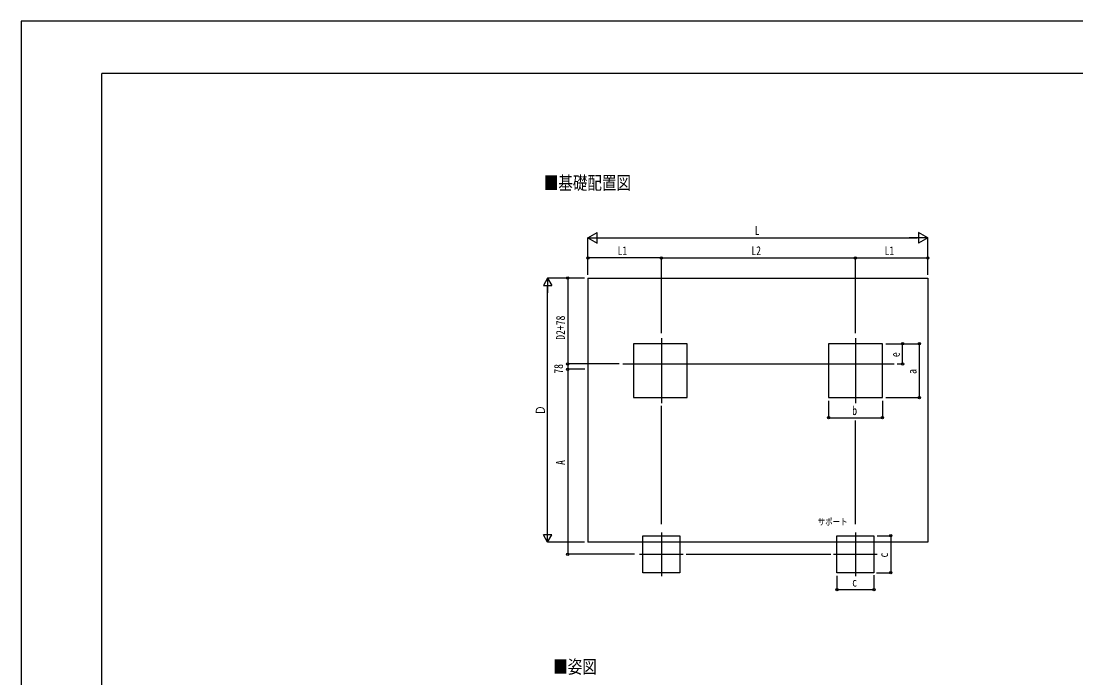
# Model space of a CAD drawing. Units: millimetres, scale not verified. Extents: x -16820 to 16820, y -11880 to 11880.
# Drawn here: x -16820 to -1141, y 2120 to 11880 of the extents above; entities that cross this region are included whole.
import ezdxf
from ezdxf.enums import TextEntityAlignment as Align

# ---------------------------------------------------------------- set-up
doc = ezdxf.new("R2010")
doc.units = ezdxf.units.MM
doc.header["$LTSCALE"] = 40
for name, color, linetype in [('0-2_USER1', 3, 'Continuous'), ('0-3_YKK_12', 2, 'Continuous'), ('0-5_YKK_A1', 4, 'Continuous'), ('0-6_YKK_D', 6, 'Continuous'), ('0-7_YKK_ZWAK', 7, 'Continuous')]:
    doc.layers.add(name, color=color, linetype=linetype)
doc.styles.add('ＭＳ ゴシック', font='')
doc.styles.get('ＭＳ ゴシック').set_extended_font_data('MS Gothic')

msp = doc.modelspace()

# ---------------------------------------------------------------- linework, layer by layer
at = {"layer": '0-3_YKK_12'}
for p, q in [((-7302.32, 7166.43), (-7302.32, 6203.91)), ((-4417.89, 7166.43), (-4417.89, 6203.91)), ((-7876.56, 6785.09), (-3843.65, 6785.09)), ((-7302.32, 4282.34), (-7302.32, 3632.34)), ((-4417.89, 4282.34), (-4417.89, 3632.34)), ((-7627.32, 3957.34), (-6977.32, 3957.34)), ((-4742.89, 3957.34), (-4092.89, 3957.34))]:
    msp.add_line(p, q, dxfattribs=at)
at = {"layer": '0-5_YKK_A1'}
for p, q in [((-8393.89, 8061.03), (-3341.89, 8061.03)), ((-8393.89, 8061.03), (-8393.89, 4136.16)), ((-3341.89, 8061.03), (-3341.89, 4136.16)), ((-3341.89, 4136.16), (-8393.89, 4136.16))]:
    msp.add_line(p, q, dxfattribs=at)
for points in [[(-7717.89, 6285.17), (-6917.89, 6285.17), (-6917.89, 7085.17), (-7717.89, 7085.17)], [(-4817.89, 6285.17), (-4017.89, 6285.17), (-4017.89, 7085.17), (-4817.89, 7085.17)], [(-7577.32, 4232.34), (-7027.32, 4232.34), (-7027.32, 3682.34), (-7577.32, 3682.34)], [(-4692.89, 4232.34), (-4142.89, 4232.34), (-4142.89, 3682.34), (-4692.89, 3682.34)]]:
    msp.add_lwpolyline(points, close=True, dxfattribs=at)
at = {"layer": '0-6_YKK_D'}
for p, q in [((-8393.89, 8661.03), (-8255.32, 8741.03)), ((-8393.89, 8111.03), (-8393.89, 8662.03)), ((-8393.89, 8661.03), (-8255.32, 8581.03)), ((-8393.89, 8661.03), (-8116.76, 8661.03)), ((-8255.32, 8581.03), (-8255.32, 8741.03)), ((-8233.89, 8661.03), (-3501.89, 8661.03)), ((-3341.89, 8661.03), (-3619.02, 8661.03)), ((-3341.89, 8661.03), (-3480.45, 8741.03)), ((-3480.45, 8741.03), (-3480.45, 8581.03)), ((-3341.89, 8661.03), (-3480.45, 8581.03)), ((-3341.89, 8111.03), (-3341.89, 8662.03)), ((-8393.89, 8111.03), (-8393.89, 8362.03)), ((-7302.32, 8361.03), (-8393.89, 8361.03)), ((-7302.32, 7241.26), (-7302.32, 8362.03)), ((-7302.32, 7241.26), (-7302.32, 8362.03)), ((-7302.32, 8361.03), (-4417.89, 8361.03)), ((-4417.89, 7242.26), (-4417.89, 8362.03)), ((-4417.89, 7242.26), (-4417.89, 8362.03)), ((-4417.89, 8361.03), (-3341.89, 8361.03)), ((-3341.89, 8111.03), (-3341.89, 8362.03)), ((-8993.89, 8061.03), (-9056.39, 7952.78)), ((-8443.89, 8061.03), (-8994.89, 8061.03)), ((-8993.89, 8061.03), (-8931.39, 7952.78)), ((-8993.89, 8061.03), (-8993.89, 7844.53)), ((-8443.89, 8061.03), (-8694.89, 8061.03)), ((-8693.89, 8061.03), (-8693.89, 6785.09)), ((-9056.39, 7952.78), (-8931.39, 7952.78)), ((-8993.89, 4261.16), (-8993.89, 7936.03)), ((-3967.89, 7085.17), (-3466.89, 7085.17)), ((-3966.89, 7085.17), (-3716.89, 7085.17)), ((-3717.89, 6785.17), (-3717.89, 7085.17)), ((-3467.89, 6285.17), (-3467.89, 7085.17)), ((-7930, 6785.09), (-8694.89, 6785.09)), ((-7931, 6785.09), (-8694.89, 6785.09)), ((-8693.89, 6785.09), (-8693.89, 6707.34)), ((-3800.23, 6785.17), (-3716.89, 6785.17)), ((-8438.91, 6707.34), (-8694.89, 6707.34)), ((-8439.91, 6707.34), (-8694.89, 6707.34)), ((-8693.89, 6707.34), (-8693.89, 3957.34)), ((-3967.89, 6285.17), (-3466.89, 6285.17)), ((-7302.32, 4404.79), (-7302.32, 6160.5)), ((-4817.89, 6238.08), (-4817.89, 5984.17)), ((-4017.89, 6236.16), (-4017.89, 5984.17)), ((-4817.89, 5985.17), (-4017.89, 5985.17)), ((-4417.89, 4404.79), (-4417.89, 5945.02)), ((-8993.89, 4136.16), (-9056.39, 4244.42)), ((-8931.39, 4244.42), (-9056.39, 4244.42)), ((-8993.89, 4136.16), (-8993.89, 4352.67)), ((-8993.89, 4136.16), (-8931.39, 4244.42)), ((-8443.89, 4136.16), (-8994.89, 4136.16)), ((-4096.81, 4232.34), (-3891.89, 4232.34)), ((-3892.89, 4232.34), (-3892.89, 3682.34)), ((-7704.69, 3957.34), (-8694.89, 3957.34)), ((-6935.42, 3957.34), (-4785.26, 3957.34)), ((-4692.89, 3636.07), (-4692.89, 3431.34)), ((-4142.89, 3645.96), (-4142.89, 3431.34)), ((-4102.91, 3682.34), (-3891.89, 3682.34)), ((-4692.89, 3432.34), (-4142.89, 3432.34))]:
    msp.add_line(p, q, dxfattribs=at)
for centre in [(-8393.89, 8361.03), (-7302.32, 8361.03), (-7302.32, 8361.03), (-4417.89, 8361.03), (-4417.89, 8361.03), (-3341.89, 8361.03), (-8693.89, 8061.03), (-3717.89, 7085.17), (-3467.89, 7085.17), (-8693.89, 6785.09), (-8693.89, 6785.09), (-3717.89, 6785.17), (-8693.89, 6707.34), (-8693.89, 6707.34), (-3467.89, 6285.17), (-4817.89, 5985.17), (-4017.89, 5985.17), (-3892.89, 4232.34), (-8693.89, 3957.34), (-3892.89, 3682.34), (-4692.89, 3432.34), (-4142.89, 3432.34)]:
    msp.add_circle(centre, 17, dxfattribs=at)
at = {"layer": '0-7_YKK_ZWAK'}
for p in [(15580.08, 11100), (-15619.92, -10100)]:
    msp.add_line(p, (-15619.92, 11100), dxfattribs=at)
msp.add_lwpolyline([(-16820, -11880), (16820, -11880), (16820, 11880), (-16820, 11880)], close=True, dxfattribs=at)

# ---------------------------------------------------------------- texts
at = {"layer": '0-2_USER1', "style": 'ＭＳ ゴシック', "width": 0.8}
for s, height, p in [('■基礎配置図', 197.9, (-9050.79, 9317.67)), ('サポート', 98.97, (-4978.3, 4360.13)), ('■姿図', 197.9, (-8910.59, 2127.69))]:
    msp.add_text(s, height=height, dxfattribs=at).set_placement(p, align=Align.BOTTOM_LEFT)
at = {"layer": '0-6_YKK_D', "style": 'ＭＳ ゴシック', "width": 0.8}
for s, p in [('L', (-5915.89, 8662.03)), ('L1', (-7953.7, 8362.7)), ('L2', (-5965.7, 8362.7)), ('L1', (-3985.49, 8362.7)), ('b', (-4465.89, 5986.84)), ('c', (-4465.89, 3437.67))]:
    msp.add_text(s, height=132, dxfattribs=at).set_placement(p, align=Align.BOTTOM_LEFT)
for s, p in [('D2+78', (-8696.56, 7144.66)), ('e', (-3719.56, 6887.17)), ('78', (-8725.89, 6640.62)), ('a', (-3469.56, 6637.17)), ('Ｄ', (-8994.89, 6026.6)), ('A', (-8695.56, 5284.34)), ('c', (-3894.56, 3909.34))]:
    msp.add_text(s, height=132, rotation=90, dxfattribs=at).set_placement(p, align=Align.BOTTOM_LEFT)

doc.saveas('drawing.dxf')
